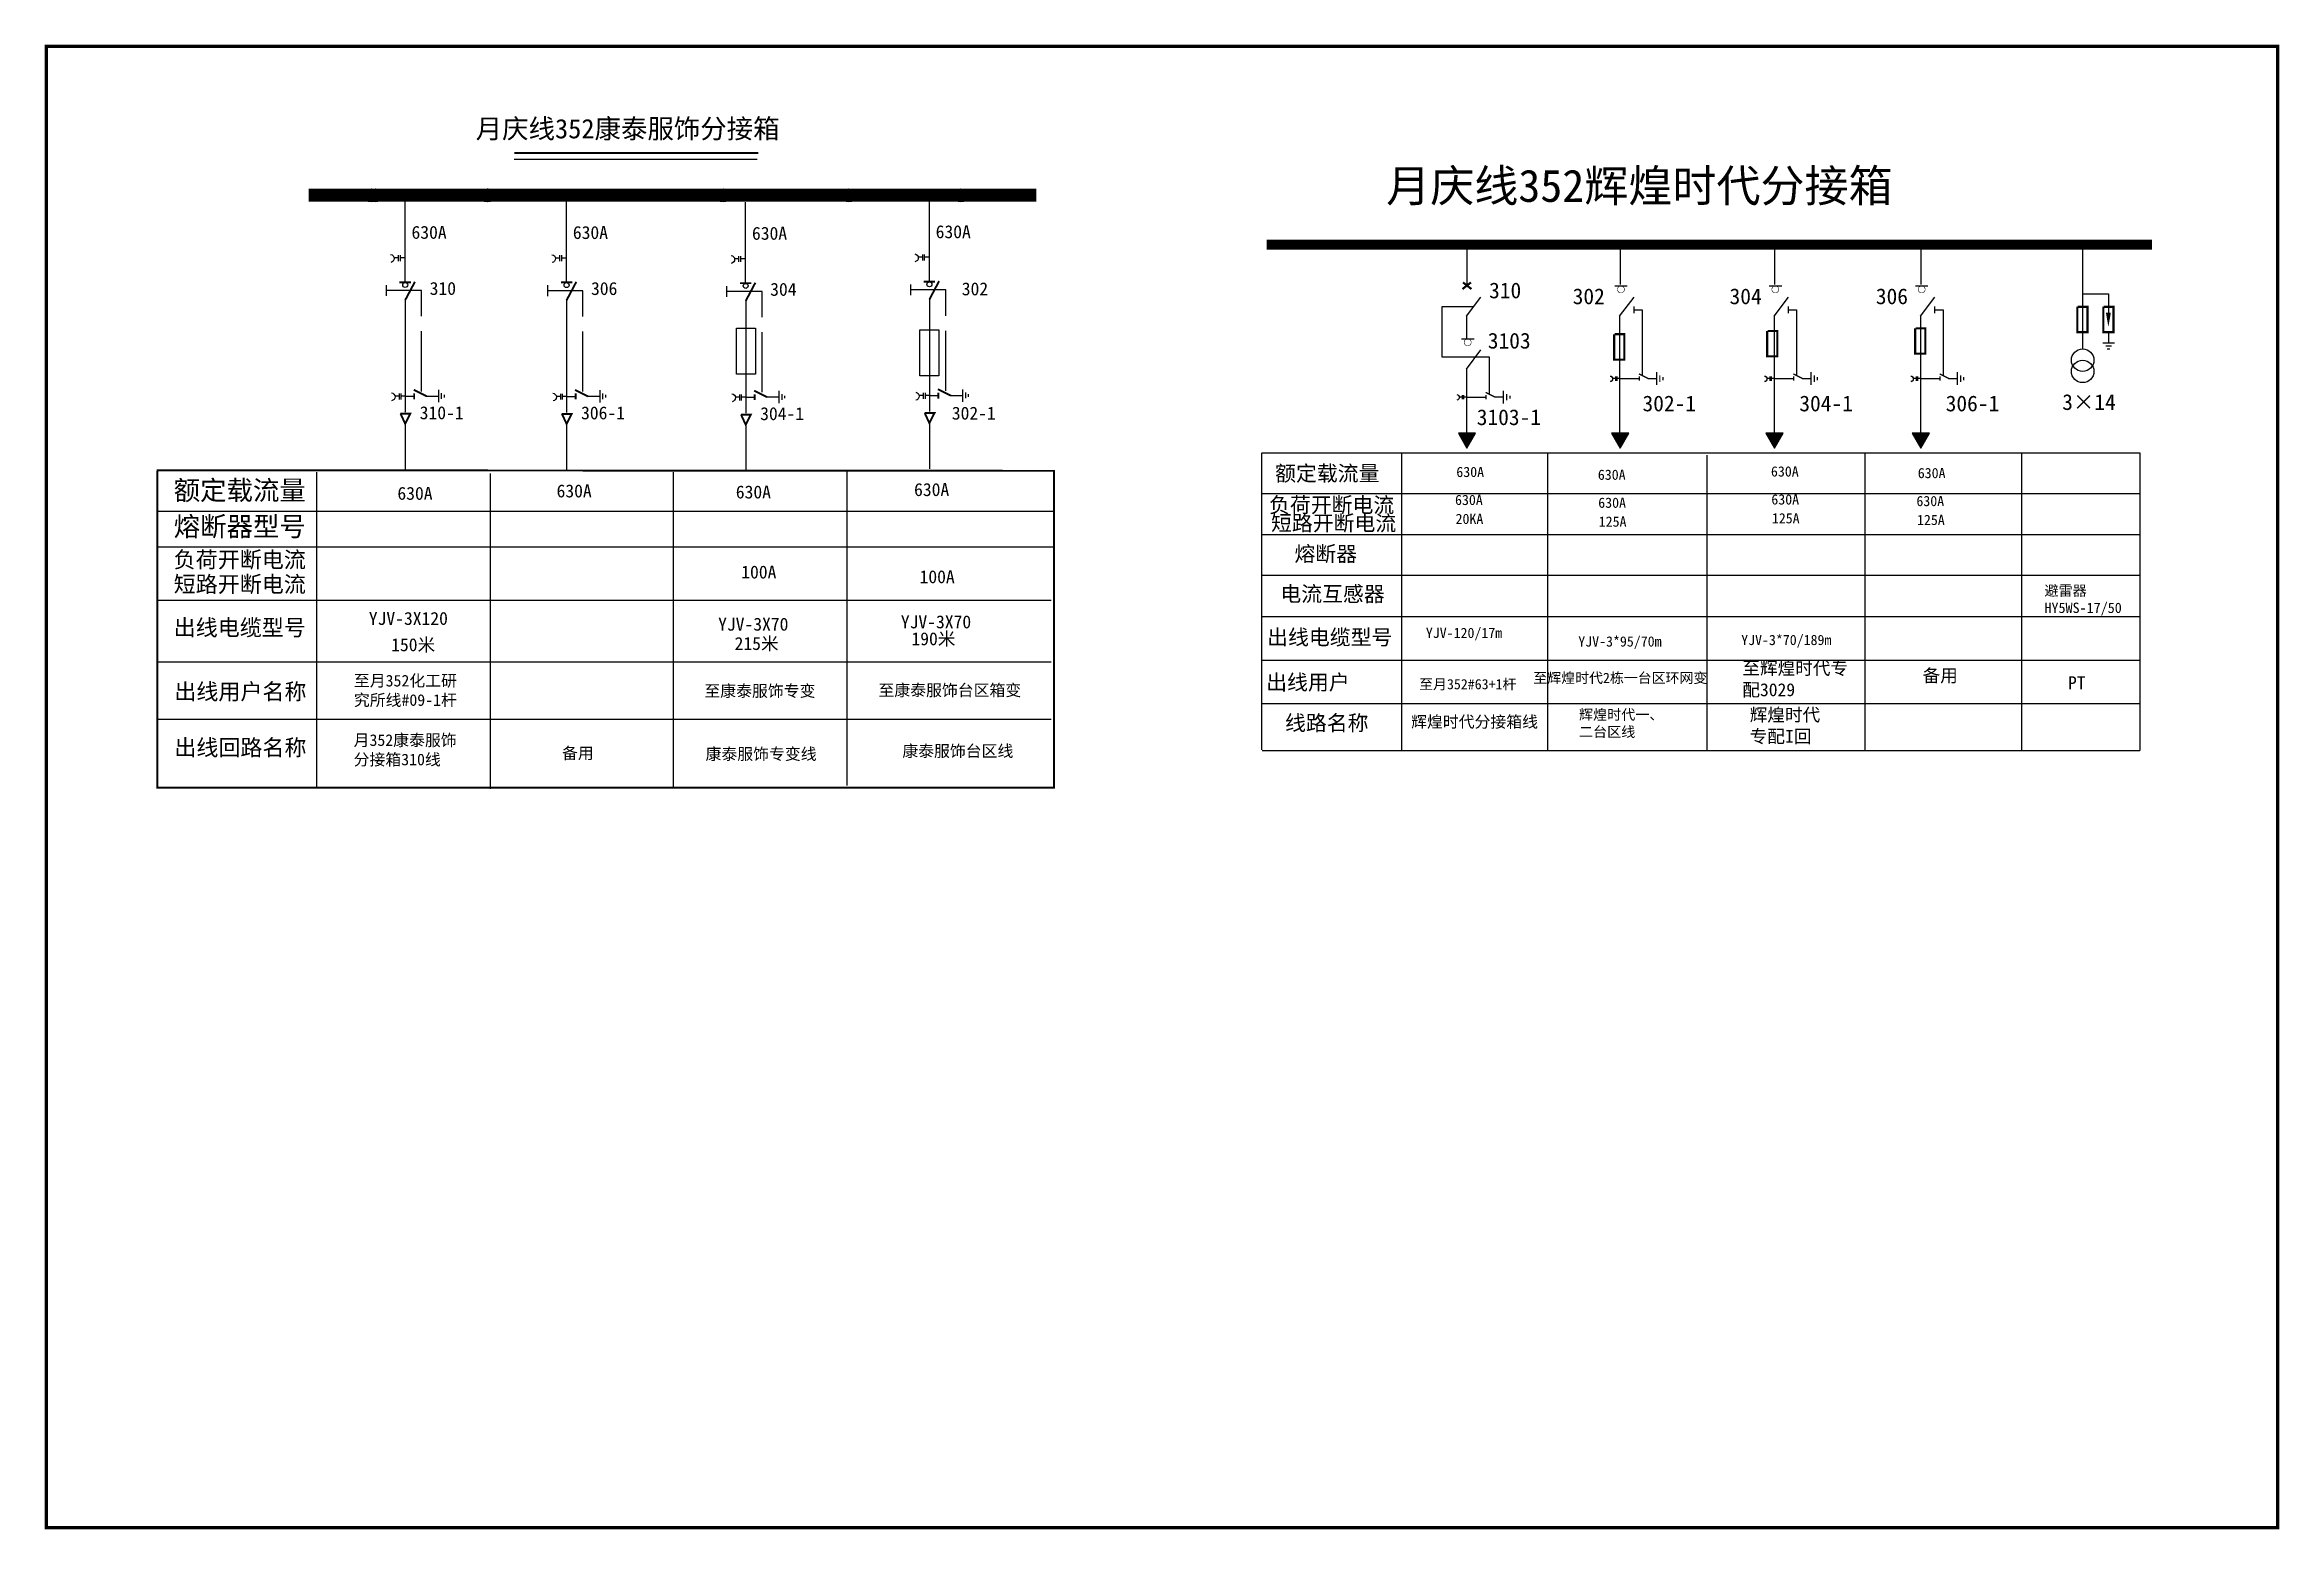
# Model space of a CAD drawing. Extents: x -2 to 344, y -245 to -15.
import ezdxf

# ---------------------------------------------------------------- set-up
doc = ezdxf.new("R2010")
doc.units = 0
doc.header["$LTSCALE"] = 0.774411
doc.linetypes.add('ACAD_ISO02W100', pattern=[15, 12, -3])
doc.layers.get('0').update_dxf_attribs({"linetype": 'CONTINUOUS'})
for name, color, linetype in [('1', 7, 'CONTINUOUS'), ('2', 7, 'CONTINUOUS'), ('Layer2', 1, 'CONTINUOUS')]:
    doc.layers.add(name, color=color, linetype=linetype)
doc.styles.add('HZ', font='')
doc.styles.get("Standard").update_dxf_attribs({"font": '', "height": 2.5})
doc.styles.add('STYLE1', font='txt.shx', dxfattribs={"height": 2.6})
doc.styles.add('字体', font='', dxfattribs={"height": 2.5})
doc.styles.get('HZ').set_extended_font_data('楷体_GB2312')
doc.styles.get('Standard').set_extended_font_data('SimSun')
doc.styles.get('字体').set_extended_font_data('KaiTi_GB2312')

# ---------------------------------------------------------------- blocks, each defined once
blk = doc.blocks.new('JD')
for points in [[(-2, 0.2), (-2, -0.2), (2, 0.2), (2, -0.2)], [(1, -1.2), (1, -0.8), (-1, -1.2), (-1, -0.8)], [(-0.5, -1.8), (-0.5, -2.2), (0.5, -1.8), (0.5, -2.2)]]:
    blk.add_trace(points)

msp = doc.modelspace()

# ---------------------------------------------------------------- hatches: boundary and pattern name
for points in [[(218.08, -77.45), (219.42, -75.13), (216.74, -75.13)], [(241.8, -77.45), (243.15, -75.13), (240.46, -75.13)], [(265.7, -77.45), (267.05, -75.13), (264.36, -75.13)], [(288.36, -77.45), (289.7, -75.13), (287.02, -75.13)]]:
    msp.add_hatch(color=7).paths.add_polyline_path(points)

# ---------------------------------------------------------------- linework, layer by layer
at = {"color": 0}
for p, q in [((53.64, -39.2), (53.64, -51.72)), ((78.62, -39.23), (78.62, -51.74)), ((106.35, -39.35), (106.35, -51.86)), ((134.8, -39.11), (134.8, -51.62)), ((53.7, -54.45), (53.7, -71.86)), ((78.68, -54.47), (78.68, -71.89)), ((106.41, -54.59), (106.41, -72)), ((134.85, -54.35), (134.85, -71.77)), ((217.99, -57.02), (217.99, -60.49)), ((241.71, -57.02), (241.71, -75.54)), ((265.62, -57.02), (265.62, -75.54)), ((288.27, -57.02), (288.27, -75.54)), ((217.99, -65.23), (217.99, -75.54)), ((53.7, -69.4), (55.08, -69.4)), ((56.89, -69.36), (58.77, -69.36)), ((78.68, -69.42), (80.07, -69.42)), ((81.87, -69.38), (83.76, -69.38)), ((106.41, -69.54), (107.8, -69.54)), ((109.6, -69.5), (111.49, -69.5)), ((134.85, -69.3), (136.24, -69.3)), ((138.05, -69.26), (139.93, -69.26)), ((53.69, -73.65), (53.69, -80.75)), ((78.68, -73.68), (78.68, -80.77)), ((106.41, -73.8), (106.41, -80.89)), ((134.85, -73.56), (134.85, -80.65)), ((39.94, -81.14), (39.94, -129.98)), ((66.83, -81.33), (66.83, -130.17)), ((95.2, -81.14), (95.2, -129.98)), ((122.06, -80.78), (122.06, -129.62)), ((15.18, -87.18), (154.01, -87.18)), ((15.47, -92.68), (154.01, -92.68)), ((15.47, -100.95), (153.72, -100.95)), ((15.47, -110.5), (153.72, -110.5)), ((15.47, -119.39), (153.72, -119.39))]:
    msp.add_line(p, q, dxfattribs=at)
at = {"color": 7}
for p, q in [((218.12, -52.1), (218.12, -45.48)), ((241.84, -52.1), (241.84, -45.48)), ((265.75, -52.1), (265.75, -45.48)), ((288.4, -52.1), (288.4, -45.48))]:
    msp.add_line(p, q, dxfattribs=at)
for p, q in [((313.37, -46.54), (313.37, -62.15)), ((240.96, -52.33), (242.9, -52.33)), ((264.86, -52.33), (266.8, -52.33)), ((287.51, -52.33), (289.45, -52.33)), ((313.35, -53.55), (317.38, -53.55)), ((317.38, -53.55), (317.38, -56.49)), ((243.91, -55.52), (243.91, -56.53)), ((243.93, -56.03), (245.22, -56.03)), ((245.22, -56.03), (245.22, -66.2)), ((267.81, -55.52), (267.81, -56.53)), ((267.83, -56.03), (269.12, -56.03)), ((269.12, -56.03), (269.12, -66.2)), ((290.47, -55.52), (290.47, -56.53)), ((290.49, -56.03), (291.78, -56.03)), ((291.78, -56.03), (291.78, -66.2)), ((217.23, -60.52), (219.17, -60.52)), ((317.38, -59.58), (317.38, -61.1)), ((221.49, -63.28), (221.49, -69.09)), ((241.8, -66.66), (244.76, -66.66)), ((246.06, -66.63), (247.41, -66.63)), ((265.7, -66.66), (268.66, -66.66)), ((269.96, -66.63), (271.31, -66.63)), ((288.36, -66.66), (291.31, -66.66)), ((292.61, -66.63), (293.97, -66.63)), ((218.08, -69.53), (221.03, -69.53)), ((222.33, -69.5), (223.69, -69.5)), ((186.25, -78.15), (186.25, -124.09)), ((207.94, -78.15), (207.94, -124.24)), ((230.53, -78.15), (230.53, -124.24)), ((255.2, -78.5), (255.2, -124.24)), ((279.67, -78.3), (279.67, -124.24)), ((303.92, -78.29), (303.92, -124.24)), ((322.27, -78.13), (322.27, -124.24))]:
    msp.add_line(p, q)
at = {"color": 0, "linetype": 'Continuous'}
for p, q in [((219.12, -55.54), (214.19, -55.54)), ((214.19, -55.54), (214.19, -63.28)), ((214.19, -63.28), (221.51, -63.28)), ((58.83, -68.43), (58.83, -70.33)), ((59.27, -68.92), (59.27, -69.8)), ((59.71, -69.18), (59.71, -69.58)), ((83.81, -68.46), (83.81, -70.36)), ((84.25, -68.95), (84.25, -69.83)), ((111.54, -68.57), (111.54, -70.48)), ((111.98, -69.07), (111.98, -69.94)), ((139.98, -68.34), (139.98, -70.24)), ((140.43, -68.83), (140.43, -69.71)), ((140.87, -69.08), (140.87, -69.49)), ((84.69, -69.2), (84.69, -69.61)), ((112.42, -69.32), (112.42, -69.72))]:
    msp.add_line(p, q, dxfattribs=at)
at = {"linetype": 'Continuous'}
for p, q in [((186.35, -78.13), (322.27, -78.13)), ((186.25, -84.47), (208.82, -84.47)), ((208.82, -84.47), (322.24, -84.47)), ((186.25, -90.78), (226.33, -90.78)), ((226.05, -90.78), (322.27, -90.78)), ((186.25, -97.1), (322.27, -97.1)), ((186.25, -103.5), (322.27, -103.5)), ((186.25, -110.23), (322.27, -110.23)), ((186.35, -116.95), (322.27, -116.95)), ((186.35, -124.24), (322.27, -124.24))]:
    msp.add_line(p, q, dxfattribs=at)
at = {"linetype": 'Continuous', "const_width": 0.5}
msp.add_lwpolyline([(-1.87, -15.25), (343.59, -15.25), (343.59, -244.48), (-1.87, -244.48)], close=True, dxfattribs=at)
at = {"color": 0}
for points, const_width in [([(70.57, -31.76), (108.36, -31.76)], 0.3), ([(38.76, -38.3), (151.42, -38.3)], 2), ([(52.81, -51.75), (54.58, -51.75)], 0.3), ([(53.7, -54.52), (55.2, -51.68)], 0.3), ([(77.8, -51.78), (79.57, -51.78)], 0.3), ([(78.68, -54.55), (80.18, -51.7)], 0.3), ([(105.53, -51.9), (107.3, -51.9)], 0.3), ([(106.41, -54.66), (107.91, -51.82)], 0.3), ([(133.97, -51.66), (135.74, -51.66)], 0.3), ([(134.85, -54.43), (136.35, -51.58)], 0.3), ([(55.01, -68.4), (57.01, -69.4)], 0.3), ([(55.08, -68.93), (55.08, -69.86)], 0.3), ([(79.99, -68.42), (81.99, -69.42)], 0.3), ([(80.07, -68.96), (80.07, -69.88)], 0.3), ([(107.72, -68.54), (109.72, -69.54)], 0.3), ([(107.8, -69.08), (107.8, -70)], 0.3), ([(136.16, -68.3), (138.16, -69.3)], 0.3), ([(136.24, -68.84), (136.24, -69.76)], 0.3), ([(52.95, -72.11), (54.47, -72.11), (53.69, -73.65), (52.97, -72.08)], 0.3), ([(77.93, -72.13), (79.46, -72.13), (78.68, -73.68), (77.95, -72.1)], 0.3), ([(105.66, -72.25), (107.19, -72.25), (106.41, -73.8), (105.68, -72.22)], 0.3), ([(134.1, -72.01), (135.63, -72.01), (134.85, -73.56), (134.12, -71.98)], 0.3), ([(15.24, -80.85), (154.3, -80.94)], 0.3), ([(15.32, -129.86), (15.33, -80.94)], 0.3), ([(154.16, -80.94), (154.16, -129.86)], 0.3), ([(154.3, -129.98), (15.18, -129.98)], 0.3)]:
    msp.add_lwpolyline(points, dxfattribs=dict(at, const_width=const_width))
for points in [[(70.57, -32.69), (108.18, -32.69)], [(52.6, -47.99), (51.97, -47.99)], [(52.6, -47.57), (52.6, -48.48)], [(52.89, -47.57), (52.89, -48.48)], [(53.61, -47.99), (52.89, -47.99)], [(77.59, -48.01), (76.96, -48.01)], [(77.59, -47.59), (77.59, -48.5)], [(77.87, -47.59), (77.87, -48.5)], [(78.59, -48.01), (77.87, -48.01)], [(105.32, -48.13), (104.69, -48.13)], [(105.32, -47.71), (105.32, -48.62)], [(105.6, -47.71), (105.6, -48.62)], [(106.32, -48.13), (105.6, -48.13)], [(133.76, -47.89), (133.13, -47.89)], [(133.76, -47.47), (133.76, -48.38)], [(134.04, -47.47), (134.04, -48.38)], [(134.77, -47.89), (134.04, -47.89)], [(50.75, -52.21), (50.75, -53.88)], [(75.73, -52.23), (75.73, -53.9)], [(103.46, -52.35), (103.46, -54.02)], [(131.9, -52.11), (131.9, -53.78)], [(52.74, -68.98), (52.74, -69.89)], [(53.02, -68.98), (53.02, -69.89)], [(77.72, -69), (77.72, -69.91)], [(78, -69), (78, -69.91)], [(105.45, -69.12), (105.45, -70.03)], [(105.73, -69.12), (105.73, -70.03)], [(133.89, -68.88), (133.89, -69.79)], [(134.18, -68.88), (134.18, -69.79)], [(52.74, -69.4), (52.11, -69.4)], [(53.74, -69.4), (53.02, -69.4)], [(77.72, -69.42), (77.09, -69.42)], [(78.73, -69.42), (78, -69.42)], [(105.45, -69.54), (104.82, -69.54)], [(106.46, -69.54), (105.73, -69.54)], [(133.89, -69.3), (133.26, -69.3)], [(134.9, -69.3), (134.18, -69.3)]]:
    msp.add_lwpolyline(points, dxfattribs=at)
for points in [[(51.44, -47.47, -0.877934), (51.46, -48.69)], [(76.42, -47.49, -0.877934), (76.44, -48.71)], [(104.15, -47.61, -0.877934), (104.17, -48.83)], [(132.59, -47.38, -0.877934), (132.61, -48.59)], [(51.57, -68.88, -0.877934), (51.59, -70.1)], [(76.55, -68.91, -0.877934), (76.58, -70.12)], [(104.28, -69.02, -0.877934), (104.31, -70.24)], [(132.73, -68.79, -0.877934), (132.75, -70)]]:
    msp.add_lwpolyline(points, format="xyb", dxfattribs=at)
for points, const_width in [([(187.06, -45.93), (324.11, -45.93)], 1.56), ([(218.69, -51.78), (217.38, -52.81)], 0.327), ([(217.46, -51.78), (218.77, -52.81)], 0.327), ([(240.96, -52.33), (242.9, -52.33)], 0.165), ([(264.86, -52.33), (266.8, -52.33)], 0.165), ([(287.51, -52.33), (289.45, -52.33)], 0.165), ([(287.47, -58.88), (287.47, -62.8), (289.04, -62.8), (289.04, -58.88), (287.52, -58.88)], 0.332), ([(312.57, -55.56), (312.57, -59.48), (314.14, -59.48), (314.14, -55.56), (312.62, -55.56)], 0.332), ([(316.59, -55.56), (316.59, -59.48), (318.17, -59.48), (318.17, -55.56), (316.64, -55.56)], 0.332), ([(217.23, -60.52), (219.17, -60.52)], 0.165), ([(240.87, -59.8), (240.87, -63.73), (242.44, -63.73), (242.44, -59.8), (240.92, -59.8)], 0.332), ([(264.56, -59.29), (264.56, -63.22), (266.13, -63.22), (266.13, -59.29), (264.61, -59.29)], 0.332), ([(220.97, -68.81), (222.41, -69.53)], 0.216), ([(221.03, -69.2), (221.03, -69.86)], 0.216), ([(244.7, -65.94), (246.14, -66.66)], 0.216), ([(244.76, -66.33), (244.76, -66.99)], 0.216), ([(268.6, -65.94), (270.04, -66.66)], 0.216), ([(268.66, -66.33), (268.66, -66.99)], 0.216), ([(291.26, -65.94), (292.7, -66.66)], 0.216), ([(291.31, -66.33), (291.31, -66.99)], 0.216)]:
    msp.add_lwpolyline(points, dxfattribs=dict(const_width=const_width))
at = {"color": 0, "linetype": 'ACAD_ISO02W100'}
for points in [[(56.23, -68.64), (56.23, -53.04), (50.75, -53.04)], [(81.21, -68.67), (81.21, -53.07), (75.73, -53.07)], [(108.94, -68.79), (108.94, -53.19), (103.46, -53.19)], [(137.39, -68.55), (137.39, -52.95), (131.9, -52.95)]]:
    msp.add_lwpolyline(points, dxfattribs=at)
at = {"const_width": 0.0824}
for points in [[(241.38, -52.87, 1), (242.45, -52.87, 1)], [(265.28, -52.87, 1), (266.35, -52.87, 1)], [(287.94, -52.87, 1), (289.01, -52.87, 1)], [(217.65, -61.06, 1), (218.73, -61.06, 1)]]:
    msp.add_lwpolyline(points, format="xyb", close=True, dxfattribs=at)
for points, format in [([(317.38, -56.44, 0.774, 0, 0), (317.38, -58.65, 0, 0, 0)], "xyseb"), ([(216.51, -69.15, -0.877934), (216.52, -70.02)], "xyb"), ([(240.23, -66.28, -0.877934), (240.25, -67.15)], "xyb"), ([(264.14, -66.28, -0.877934), (264.15, -67.15)], "xyb"), ([(286.79, -66.28, -0.877934), (286.81, -67.15)], "xyb")]:
    msp.add_lwpolyline(points, format=format)
at = {"linetype": 'Continuous'}
for points in [[(105, -58.84), (107.95, -58.84), (107.95, -65.99), (105, -65.99)], [(133.37, -59.1), (136.32, -59.1), (136.32, -66.24), (133.37, -66.24)]]:
    msp.add_lwpolyline(points, close=True, dxfattribs=at)
for points in [[(241.08, -66.65), (240.62, -66.65)], [(241.08, -66.34), (241.08, -67)], [(241.28, -66.34), (241.28, -67)], [(241.8, -66.65), (241.28, -66.65)], [(264.98, -66.65), (264.52, -66.65)], [(264.98, -66.34), (264.98, -67)], [(265.18, -66.34), (265.18, -67)], [(265.7, -66.65), (265.18, -66.65)], [(287.63, -66.65), (287.18, -66.65)], [(287.63, -66.34), (287.63, -67)], [(287.84, -66.34), (287.84, -67)], [(288.36, -66.65), (287.84, -66.65)], [(217.35, -69.52), (216.9, -69.52)], [(217.35, -69.21), (217.35, -69.87)], [(217.55, -69.21), (217.55, -69.87)], [(218.07, -69.52), (217.55, -69.52)]]:
    msp.add_lwpolyline(points)
at = {"color": 7}
for points in [[(218.08, -77.45), (219.42, -75.13), (216.74, -75.13)], [(241.8, -77.45), (243.15, -75.13), (240.46, -75.13)], [(265.7, -77.45), (267.05, -75.13), (264.36, -75.13)], [(288.36, -77.45), (289.7, -75.13), (287.02, -75.13)]]:
    msp.add_lwpolyline(points, close=True, dxfattribs=at)
at = {"color": 0}
for centre, radius in [((48.42, -38.32), 0.996), ((49.04, -38.32), 0.996), ((66.38, -38.32), 0.996), ((66.47, -38.32), 0.996), ((102.91, -38.32), 0.996), ((122.39, -38.32), 0.996), ((139.74, -38.32), 0.996), ((53.7, -52.18), 0.384), ((78.68, -52.2), 0.384), ((134.85, -52.08), 0.384), ((106.41, -52.32), 0.384)]:
    msp.add_circle(centre, radius, dxfattribs=at)
for centre in [(313.4, -63.81), (313.4, -65.55)]:
    msp.add_circle(centre, 1.74)
at = {"layer": '1'}
for points in [[(216.51, -69.14, -0.877934), (216.52, -70.01)], [(240.23, -66.27, -0.877934), (240.25, -67.14)], [(264.13, -66.27, -0.877934), (264.15, -67.14)], [(286.79, -66.27, -0.877934), (286.81, -67.14)]]:
    msp.add_lwpolyline(points, format="xyb", dxfattribs=at)
at = {"layer": '2'}
for p, q in [((217.99, -57.02), (220.22, -54.04)), ((241.71, -57.02), (243.95, -54.04)), ((265.62, -57.02), (267.85, -54.04)), ((288.27, -57.02), (290.5, -54.04)), ((217.99, -65.22), (220.22, -62.24))]:
    msp.add_line(p, q, dxfattribs=at)

# ---------------------------------------------------------------- block references
at = {"xscale": 0.4643390550012896, "yscale": 0.4643390549371844, "zscale": 0.4643390550196499}
msp.add_blockref('JD', (317.41, -61.17), dxfattribs=at)
at = {"xscale": 0.5041395453605304, "yscale": 0.5041395453605304, "zscale": 0.5041395454499057, "rotation": 90}
for p in [(247.43, -66.67), (271.33, -66.67), (293.99, -66.67), (223.71, -69.54)]:
    msp.add_blockref('JD', p, dxfattribs=at)

# ---------------------------------------------------------------- texts
at = {"color": 0, "style": 'HZ'}
for s, height, p in [('月庆线352康泰服饰分接箱', 3, (64.61, -29.49)), ('额定载流量', 3, (17.85, -85.45)), ('熔断器型号', 3, (17.85, -91.05)), ('负荷开断电流', 2.5, (17.85, -95.93)), ('短路开断电流', 2.5, (17.85, -99.73)), ('出线电缆型号', 2.5, (17.85, -106.44)), ('出线用户名称', 2.5, (17.95, -116.35)), ('出线回路名称', 2.5, (17.95, -125.01))]:
    msp.add_text(s, height=height, dxfattribs=at).set_placement(p)
at = {"color": 0}
for s, height, p in [('630A', 2, (54.67, -45.03)), ('630A', 2, (79.65, -45.06)), ('630A', 2, (107.38, -45.18)), ('630A', 2, (135.82, -44.94)), ('310', 2, (57.48, -53.71)), ('306', 2, (82.46, -53.73)), ('304', 2, (110.2, -53.85)), ('302', 2, (139.86, -53.78)), ('310', 2.438, (221.5, -54.24)), ('302', 2.438, (234.44, -55.15)), ('304', 2.438, (258.73, -55.15)), ('306', 2.438, (281.38, -55.15)), ('3103', 2.438, (221.3, -62.02)), ('3×14', 2.438, (310.23, -71.52)), ('310-1', 2, (55.94, -72.95)), ('306-1', 2, (80.92, -72.97)), ('304-1', 2, (108.65, -73.09)), ('302-1', 2, (138.32, -73.01)), ('3103-1', 2.438, (219.59, -73.86)), ('302-1', 2.438, (245.25, -71.73)), ('304-1', 2.438, (269.53, -71.73)), ('306-1', 2.438, (292.19, -71.73)), ('630A', 2, (132.48, -84.84)), ('630A', 2, (52.49, -85.42)), ('630A', 2, (77.13, -85.05)), ('630A', 2, (104.88, -85.21)), ('100A', 2, (105.72, -97.6)), ('100A', 2, (133.33, -98.33)), ('YJV-3X120', 2, (48.06, -104.78)), ('YJV-3X70', 2, (102.14, -105.67)), ('YJV-3X70', 2, (130.43, -105.31)), ('150米', 2, (51.52, -108.85)), ('215米', 2, (104.69, -108.66)), ('190米', 2, (132.07, -107.93))]:
    msp.add_text(s, height=height, dxfattribs=at).set_placement(p)
at = {"style": 'HZ'}
for s, p in [('额定载流量', (188.37, -82.51)), ('负荷开断电流', (187.43, -87.4)), ('短路开断电流', (187.74, -90.21)), ('熔断器', (191.37, -94.96)), ('电流互感器', (189.18, -101.16)), ('出线电缆型号', (187.14, -107.87)), ('出线用户', (186.99, -114.84)), ('线路名称', (189.91, -121.13))]:
    msp.add_text(s, height=2.369, dxfattribs=at).set_placement(p)
for s, height, p in [('630A', 1.579, (216.43, -81.9)), ('630A', 1.579, (238.34, -82.33)), ('630A', 1.579, (265.14, -81.82)), ('630A', 1.579, (287.87, -82.07)), ('630A', 1.579, (216.23, -86.23)), ('630A', 1.579, (238.4, -86.66)), ('630A', 1.579, (265.2, -86.15)), ('630A', 1.579, (287.66, -86.4)), ('20KA', 1.579, (216.31, -89.16)), ('125A', 1.579, (238.48, -89.58)), ('125A', 1.579, (265.28, -89.07)), ('125A', 1.579, (287.75, -89.32)), ('YJV-120/17m', 1.5794, (211.71, -106.81)), ('YJV-3*95/70m', 1.5794, (235.31, -108.13)), ('YJV-3*70/189m', 1.5794, (260.53, -107.9)), ('至月352#63+1杆', 1.5794, (210.67, -114.74)), ('至辉煌时代2栋一台区环网变 ', 1.5794, (228.36, -113.77))]:
    msp.add_text(s, height=height).set_placement(p)
at = {"color": 7, "attachment_point": 1, "style": '字体'}
for s, insert, char_height, width in [('{\\fSimSun|b0|i0|c134|p2;月庆线352辉煌时代分接箱}', (205.57, -34.32), 5, 87.4244), ('{\\fSimSun|b0|i0|c134|p2;避雷器\\PHY5WS-17/50}', (307.48, -98.67), 1.6, 14.0536), ('{\\fSimSun|b0|i0|c134|p2;辉煌时代一、二台区线}', (235.41, -117.86), 1.6, 14.0536)]:
    msp.add_mtext(s, dxfattribs=dict(at, insert=insert, char_height=char_height, width=width))
at = {"color": 0, "linetype": 'Continuous', "attachment_point": 1, "style": 'STYLE1'}
for s, insert, char_height, width in [('{\\fSimSun|b0|i0|c134|p2;\\H1.085x;至月352化工研究所线#09-1杆\\f\uffbfﾬￌ￥_GB2312|b0|i0|c134|p49;\\H0.9217x;}', (45.75, -112.51), 1.659, 17.9705), ('{\\fSimSun|b0|i0|c134|p2;\\H1.085x;至康泰服饰专变}', (100.02, -114.09), 1.659, 17.9705), ('{\\fSimSun|b0|i0|c134|p2;\\H1.085x;至康泰服饰台区箱变}', (126.97, -113.98), 1.659, 34.1056), ('{\\fSimSun|b0|i0|c134|p2;辉煌时代分接箱线}', (209.43, -118.87), 1.8, 25.4809), ('{\\fSimSun|b0|i0|c134|p2;月352康泰服饰\\P分接箱310线}', (45.71, -121.71), 1.8, 25.4809), ('{\\fSimSun|b0|i0|c134|p2;备用}', (77.97, -123.72), 1.8, 25.4809), ('{\\fSimSun|b0|i0|c134|p2;康泰服饰专变线}', (100.2, -123.85), 1.8, 37.63), ('{\\fSimSun|b0|i0|c134|p2;康泰服饰台区线}', (130.66, -123.39), 1.8, 25.4809)]:
    msp.add_mtext(s, dxfattribs=dict(at, insert=insert, char_height=char_height, width=width))
at = {"layer": 'Layer2', "color": 7, "linetype": 'Continuous', "char_height": 2, "attachment_point": 1, "style": '字体'}
for s, insert, width in [('\\pt13.95;', (309.77, -99.27), 12.5222), ('\\pt13.95;{\\fSimSun|b0|i0|c134|p2;至辉煌时代专配3029}', (260.71, -110.48), 16.8728), ('\\pt13.95;{\\fSimSun|b0|i0|c134|p2;备用}', (288.61, -111.62), 12.5222), ('\\pt13.95;{\\fSimSun|b0|i0|c134|p2;PT}', (311.13, -112.73), 12.5222), ('\\pt13.95;{\\fSimSun|b0|i0|c134|p2;辉煌时代专配I回}', (261.85, -117.69), 12.5222)]:
    msp.add_mtext(s, dxfattribs=dict(at, insert=insert, width=width))

doc.saveas('drawing.dxf')
